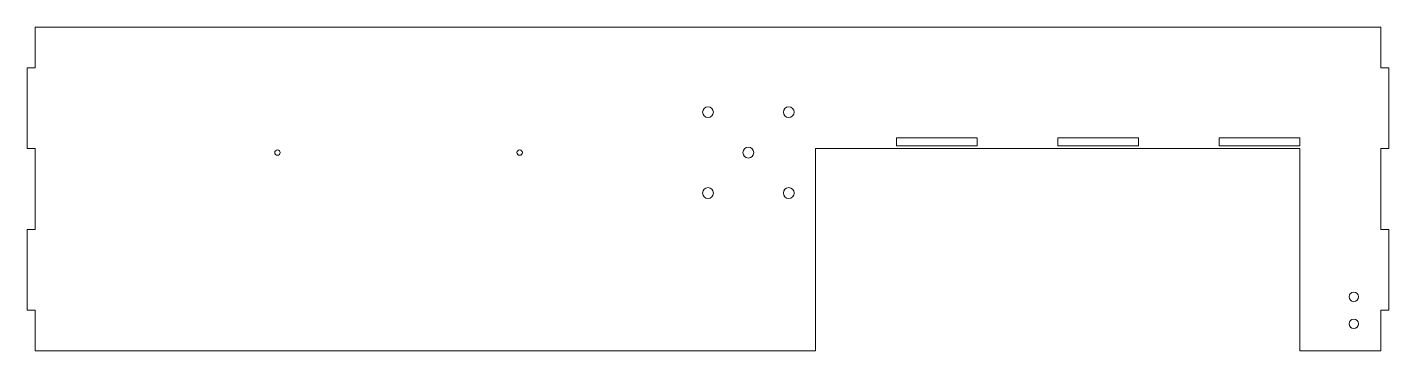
# Model space of a CAD drawing. Header units: millimetres. Extents: x -3 to 503, y 0 to 120.
import ezdxf

# ---------------------------------------------------------------- set-up
doc = ezdxf.new("R2010")
doc.units = ezdxf.units.MM

msp = doc.modelspace()

# ---------------------------------------------------------------- linework, layer by layer
at = {"color": 7, "linetype": 'Continuous', "lineweight": 15}
for p, q in [((0, 120), (500, 120)), ((0, 105), (0, 120)), ((500, 105), (500, 120)), ((-3, 105), (0, 105)), ((-3, 75), (-3, 105)), ((503, 105), (500, 105)), ((503, 105), (503, 75)), ((320, 79), (320, 76)), ((350, 79), (320, 79)), ((320, 76), (350, 76)), ((350, 76), (350, 79)), ((380, 79), (380, 76)), ((410, 79), (380, 79)), ((380, 76), (410, 76)), ((410, 76), (410, 79)), ((440, 79), (440, 76)), ((470, 79), (440, 79)), ((440, 76), (470, 76)), ((470, 76), (470, 79)), ((-3, 75), (0, 75)), ((0, 45), (0, 75)), ((290, 0), (290, 75)), ((290, 75), (470, 75)), ((470, 0), (470, 75)), ((500, 45), (500, 75)), ((503, 75), (500, 75)), ((-3, 45), (0, 45)), ((-3, 15), (-3, 45)), ((503, 45), (500, 45)), ((503, 45), (503, 15)), ((-3, 15), (0, 15)), ((0, 0), (0, 15)), ((500, 0), (500, 15)), ((503, 15), (500, 15)), ((0, 0), (290, 0)), ((470, 0), (500, 0))]:
    msp.add_line(p, q, dxfattribs=at)
for centre, radius in [((250, 88.5), 2), ((280, 88.5), 2), ((90, 73.5), 1), ((180, 73.5), 1), ((265, 73.5), 2), ((250, 58.5), 2), ((280, 58.5), 2), ((490, 20), 1.75), ((490, 10), 1.75)]:
    msp.add_circle(centre, radius, dxfattribs=at)

doc.saveas('drawing.dxf')
